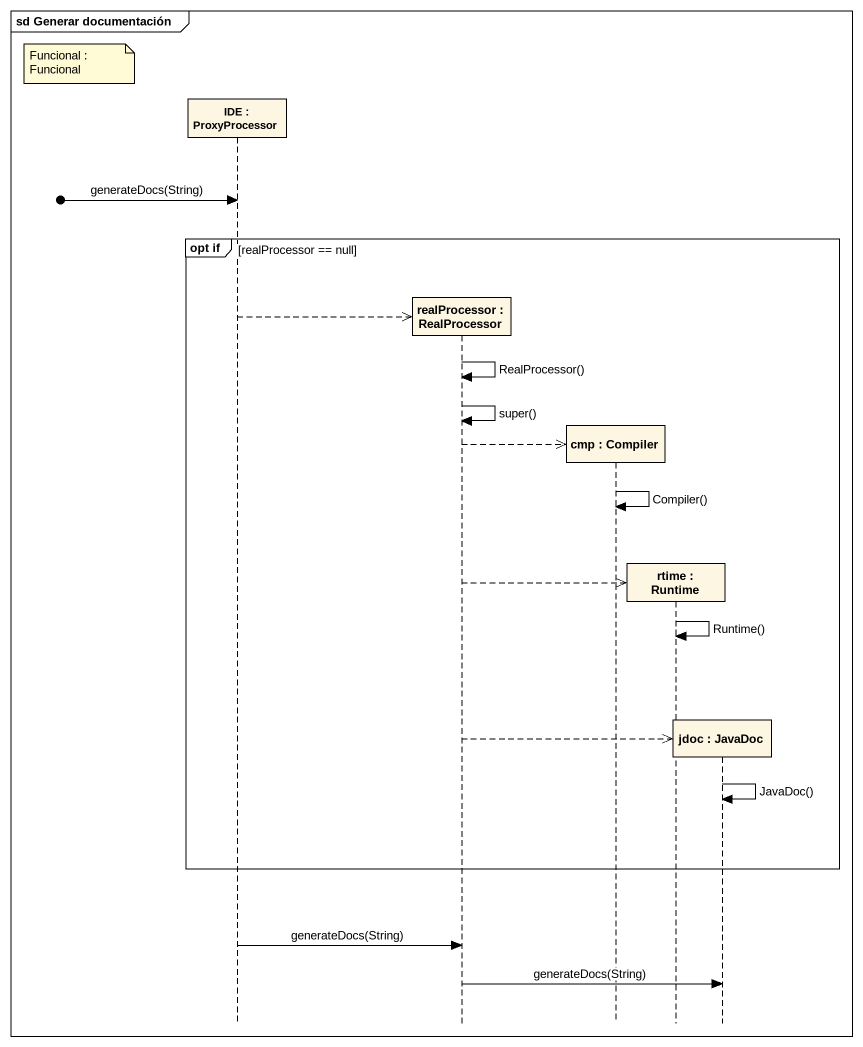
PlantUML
@startuml
mainframe sd Generar documentación
hide footbox
participant "IDE : ProxyProcessor" as IDE
participant "realProcessor : RealProcessor" as realProcessor
participant "cmp : Compiler" as cmp
participant "rtime : Runtime" as rtime
participant "jdoc : JavaDoc" as jdoc

note left of IDE : Funcional : Funcional
[o-> IDE : generateDocs(String)
group opt if [realProcessor == null]
  IDE -->> realProcessor **
  realProcessor -> realProcessor : RealProcessor()
  realProcessor -> realProcessor : super()
  realProcessor -->> cmp **
  cmp -> cmp : Compiler()
  realProcessor -->> rtime **
  rtime -> rtime : Runtime()
  realProcessor -->> jdoc **
  jdoc -> jdoc : JavaDoc()
end
IDE -> realProcessor : generateDocs(String)
realProcessor -> jdoc : generateDocs(String)
@enduml
